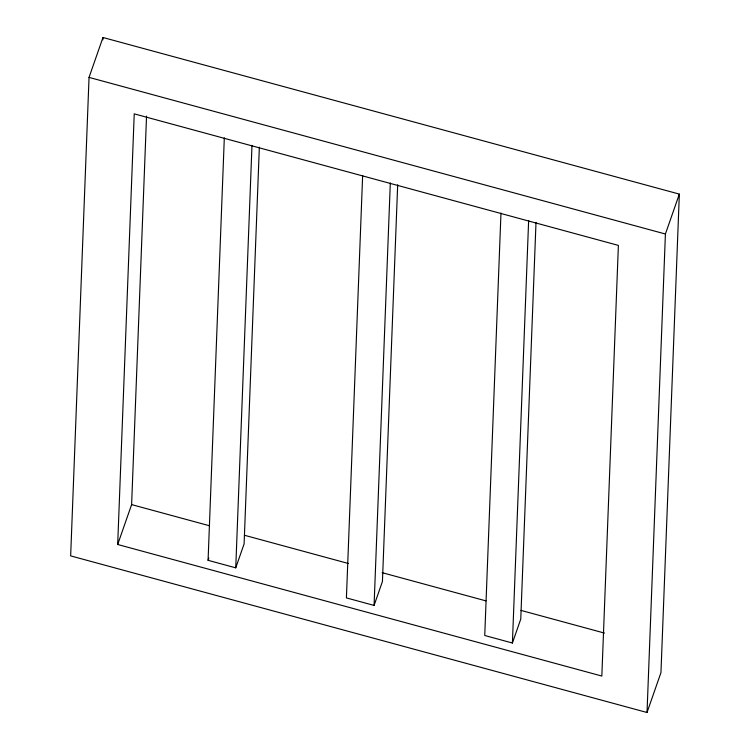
<?xml version="1.0" encoding="UTF-8"?>
<svg xmlns="http://www.w3.org/2000/svg" width="750" height="750" viewBox="0 0 750 750"><rect width="100%" height="100%" fill="white"/><g stroke="black" fill="none" stroke-linecap="round" stroke-linejoin="round"><path stroke-width="1.12" d="M89.044 77.391L70.659 555.891L647.025 712.5L660.956 672.609L679.341 194.109L102.975 37.5L89.044 77.391L665.409 234.009L647.025 712.5M102.881 39.844L102.975 37.5M117.684 544.491L134.231 113.85L618.384 245.4L601.838 676.05L117.684 544.491L131.616 504.6L146.541 116.081M259.35 147.188L244.106 543.9L235.744 567.834L208.078 560.316L224.316 137.869M235.744 567.834L251.981 145.388M362.644 175.453L346.416 597.909L374.081 605.419L382.434 581.484L397.678 184.781M374.081 605.419L390.309 182.972M500.972 213.038L484.744 635.494L512.409 643.013L520.763 619.069L536.006 222.366M512.409 643.013L528.638 220.556M208.078 560.316L208.847 558.141M665.409 234.009L679.341 194.109M131.616 504.6L209.484 525.759M244.472 535.266L348.3 563.475M382.153 572.672L485.981 600.891M520.969 610.397L604.481 633.084"/></g></svg>
